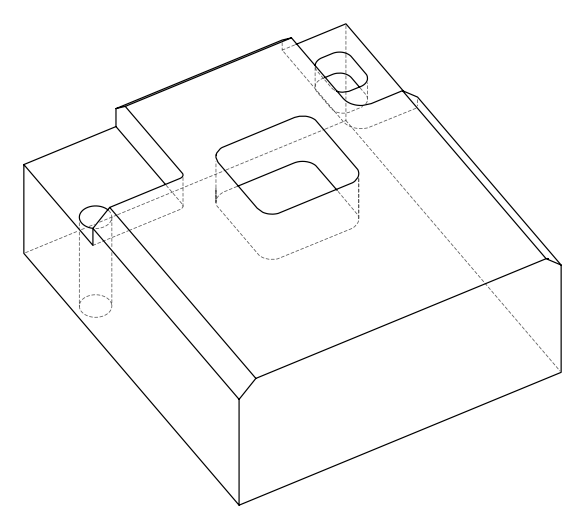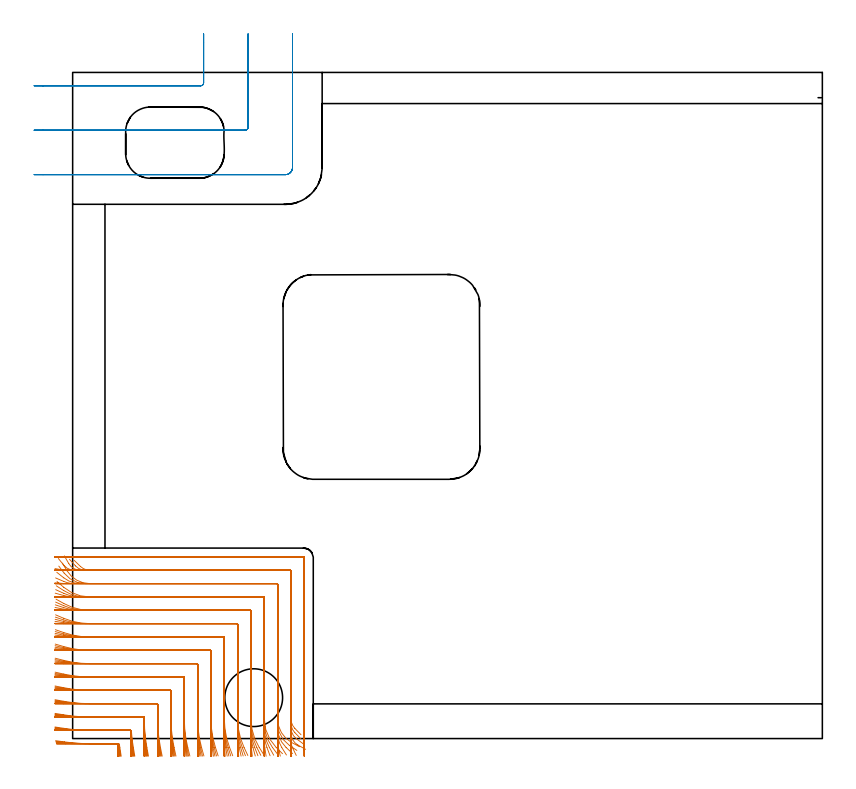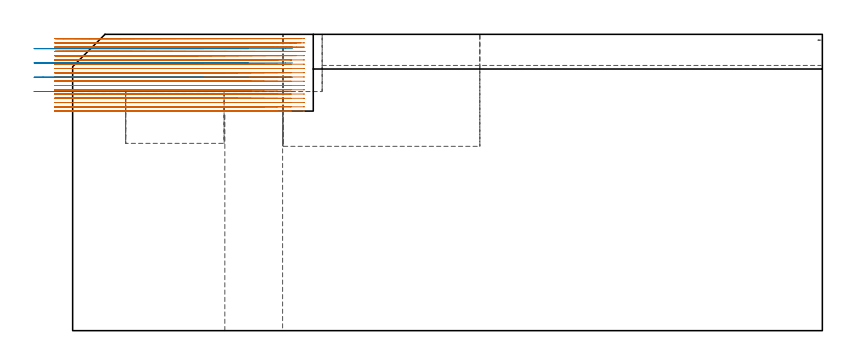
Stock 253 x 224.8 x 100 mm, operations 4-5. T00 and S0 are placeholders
(PLAN: 8 operations, 4 tool changes, 83.3 min)
(1 AREA_MILL | FG_CHAMFER_SURFACE | UGT0205_001 | 3.97 min | 7630 mm3)
(2 AREA_MILL_1 | FG_CHAMFER_SURFACE_1 | UGT0205_001 | 5.64 min | 9641 mm3)
(3 AREA_MILL_2 | FG_CHAMFER_SURFACE_2 | UGT0205_001 | 7.05 min | 12199 mm3)
(4 MILL_CORNER_NOTCH_RECTANGULAR | CORNER_NOTCH_RECTANGULAR | NXT0201_008 | Follow Part, ap 1.5, ae 75% | 53.85 min | 134364 mm3)
(5 MILL_CORNER_NOTCH_RECTANGULAR_1 | CORNER_NOTCH_RECTANGULAR_1 | UGT0201_094 | Follow Part, ap 5, ae 75% | 2.78 min | 70978 mm3)
(6 MILL_RECTANGULAR_POCKET | POCKET_RECTANGULAR_STRAIGHT | NXT0201_012 | Follow Part, ap 4, ae 75% | 8.64 min | 170027 mm3)
(7 MILL_RECTANGULAR_POCKET_1 | POCKET_RECTANGULAR_STRAIGHT_1 | NXT0201_012 | Follow Part, ap 4, ae 75% | 1.04 min | 12920 mm3)
(8 INDEXABLE_INSERT_DRILL_THROUGH_HOLE_FROM_SOLID | STEP1HOLE | NXT0302_010 | 0.32 min | 22083 mm3)
(TOOL UGT0205_001 | Chamfer Mill 20 x 3 x 45 deg. | D20 FL50 Z2)
(TOOL NXT0201_008 | ENDMILL 6mm [2P460-0600-NA 1630] | D6 FL26 Z6)
(TOOL UGT0201_094 | End mill 20 mm | D20 FL38 Z4)
(TOOL NXT0201_012 | ENDMILL 16mm [2P460-1600-NA 1630] | D16 FL38 Z6)
(TOOL NXT0302_010 | Index. Insert Drill 19.5mm [880-D1950L25-05] | D19.5 PA176 FL98 Z2)
(OP 4 MILL_CORNER_NOTCH_RECTANGULAR)
G17 G21 G94 G90
T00 M6
G54
G17 G0 G90 X16.39 Y-5.965 S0 M3
G43 Z110. H1
Z98.561
G94 G1 X15.934 Y-3. F250.
G2 X15.782 Y-1.955 R63. F500.
G3 X15.489 Y-1.7 R0.3
G1 X5.787
G2 X-2.785 Y-1.114 R63.
G1 X-5.758 Y-0.706 F250.
G0 Z110.
X20.982 Y-5.959
Z98.561
G1 X20.491 Y-3.
G2 X19.841 Y2.525 R58.5 F500.
G3 X19.546 Y2.8 R0.3
G1 X5.787
G2 X-3. Y3.464 R58.5
G1 X-5.966 Y3.914 F250.
G0 Z110.
X25.59 Y-5.952
Z98.561
G1 X25.058 Y-3.
G2 X24.2 Y6.586 R54. F500.
G1 Y7.004
G3 X23.904 Y7.3 R0.3
G1 X5.787
G2 X-3. Y8.02 R54.
G1 X-5.96 Y8.508 F250.
G0 Z110.
X30.218 Y-5.943
Z98.561
G1 X29.637 Y-3.
G2 X28.7 Y6.586 R49.5 F500.
G1 Y11.504
G3 X28.404 Y11.8 R0.3
G1 X5.787
G2 X-3. Y12.586 R49.5
G1 X-5.952 Y13.119 F250.
G0 Z110.
X34.872 Y-5.931
Z98.561
G1 X34.233 Y-3.
G2 X33.2 Y6.586 R45. F500.
G1 Y16.003
G3 X32.903 Y16.3 R0.3
G1 X5.787
G2 X-3. Y17.166 R45.
G1 X-5.942 Y17.752 F250.
G0 Z110.
X39.561 Y-5.915
Z98.561
G1 X38.851 Y-3.
G2 X37.7 Y6.586 R40.5 F500.
G1 Y20.503
G3 X37.403 Y20.8 R0.3
G1 X5.787
G2 X-3. Y21.765 R40.5
G1 X-5.929 Y22.416 F250.
G0 Z110.
X44.299 Y-5.892
Z98.561
G1 X43.5 Y-3.
G2 X42.2 Y6.586 R36. F500.
G1 Y25.003
G3 X41.903 Y25.3 R0.3
G1 X5.787
G2 X-3. Y26.389 R36.
G1 X-5.909 Y27.121 F250.
G0 Z110.
X49.107 Y-5.858
Z98.561
G1 X48.194 Y-3.
G2 X46.7 Y6.586 R31.5 F500.
G1 Y29.503
G3 X46.403 Y29.8 R0.3
G1 X5.787
G2 X-3. Y31.05 R31.5
G1 X-5.881 Y31.887 F250.
G0 Z110.
X54.024 Y-5.805
Z98.561
G1 X52.959 Y-3.
G2 X51.2 Y6.586 R27. F500.
G1 Y34.003
G3 X50.903 Y34.3 R0.3
G1 X5.787
G2 X-3. Y35.77 R27.
G1 X-5.837 Y36.746 F250.
G0 Z110.
X59.122 Y-5.714
Z98.561
G1 X57.844 Y-3.
G2 X55.7 Y6.586 R22.5 F500.
G1 Y38.503
G3 X55.403 Y38.8 R0.3
G1 X5.787
G2 X-3. Y40.587 R22.5
G1 X-5.762 Y41.758 F250.
G0 Z110.
X64.563 Y-5.539
Z98.561
G1 X62.965 Y-3.
G2 X60.2 Y6.586 R18. F500.
G1 Y43.002
G3 X59.902 Y43.3 R0.3
G1 X5.787
G2 X-3. Y45.59 R18.
G1 X-5.618 Y47.055 F250.
G0 Z110.
X70.824 Y-5.112
Z98.561
G1 X68.694 Y-3.
G2 X64.7 Y6.586 R13.5 F500.
G1 Y47.502
G3 X64.402 Y47.8 R0.3
G1 X5.787
G2 X-3. Y51.051 R13.5
G1 X-5.278 Y53.004 F250.
G0 Z110.
X76.53 Y-2.753
Z98.561
G1 X73.895 Y-1.318
G2 X69.2 Y6.586 R9. F500.
G1 Y52.002
G3 X68.902 Y52.3 R0.3
G1 X5.787
G2 X-1.903 Y56.625 R9.
G1 X-3.462 Y59.188 F250.
G0 Z110.
X77.059 Y1.299
Z98.561
G1 X74.97 Y3.453
G2 X73.7 Y6.586 R4.5 F500.
G1 Y56.502
G3 X73.402 Y56.8 R0.3
G1 X5.787
G2 X2.652 Y58.072 R4.5
G1 X0.5 Y60.162 F250.
G0 Z110.
X78.2 Y3.586
Z98.561
G1 Y6.586
Y61.002 F500.
G3 X77.902 Y61.3 R0.3
G1 X5.787
X2.787 F250.
G0 Z110.
X16.116 Y-5.975
Z97.122
G1 X15.729 Y-3.
G2 X15.602 Y-1.962 R63. F500.
G3 X15.309 Y-1.7 R0.3
G1 X4.289
G2 X-2.698 Y-1.311 R63.
G1 X-5.68 Y-0.979 F250.
G0 Z110.
X20.687 Y-5.971
Z97.122
G1 X20.27 Y-3.
G2 X19.759 Y2.517 R58.5 F500.
G3 X19.463 Y2.8 R0.3
G1 X4.289
G2 X-3. Y3.256 R58.5
G1 X-5.977 Y3.63 F250.
G0 Z110.
X25.27 Y-5.966
Z97.122
G1 X24.818 Y-3.
G2 X24.2 Y5.144 R54. F500.
G1 Y7.004
G3 X23.904 Y7.3 R0.3
G1 X4.289
G2 X-3. Y7.794 R54.
G1 X-5.973 Y8.199 F250.
G0 Z110.
X29.868 Y-5.959
Z97.122
G1 X29.375 Y-3.
G2 X28.7 Y5.144 R49.5 F500.
G1 Y11.504
G3 X28.404 Y11.8 R0.3
G1 X4.289
G2 X-3. Y12.34 R49.5
G1 X-5.967 Y12.781 F250.
G0 Z110.
X34.486 Y-5.95
Z97.122
G1 X33.943 Y-3.
G2 X33.2 Y5.144 R45. F500.
G1 Y16.003
G3 X32.903 Y16.3 R0.3
G1 X4.289
G2 X-3. Y16.894 R45.
G1 X-5.96 Y17.38 F250.
G0 Z110.
X39.131 Y-5.939
Z97.122
G1 X38.527 Y-3.
G2 X37.7 Y5.144 R40.5 F500.
G1 Y20.503
G3 X37.403 Y20.8 R0.3
G1 X4.289
G2 X-3. Y21.461 R40.5
G1 X-5.951 Y22.001 F250.
G0 Z110.
X43.812 Y-5.922
Z97.122
G1 X43.133 Y-3.
G2 X42.2 Y5.144 R36. F500.
G1 Y25.003
G3 X41.903 Y25.3 R0.3
G1 X4.289
G2 X-3. Y26.046 R36.
G1 X-5.938 Y26.653 F250.
G0 Z110.
X48.547 Y-5.898
Z97.122
G1 X47.771 Y-3.
G2 X46.7 Y5.144 R31.5 F500.
G1 Y29.503
G3 X46.403 Y29.8 R0.3
G1 X4.289
G2 X-3. Y30.655 R31.5
G1 X-5.919 Y31.349 F250.
G0 Z110.
X53.363 Y-5.86
Z97.122
G1 X52.458 Y-3.
G2 X51.2 Y5.144 R27. F500.
G1 Y34.003
G3 X50.903 Y34.3 R0.3
G1 X4.289
G2 X-3. Y35.302 R27.
G1 X-5.889 Y36.112 F250.
G0 Z110.
X58.312 Y-5.797
Z97.122
G1 X57.226 Y-3.
G2 X55.7 Y5.144 R22.5 F500.
G1 Y38.503
G3 X55.403 Y38.8 R0.3
G1 X4.289
G2 X-3. Y40.013 R22.5
G1 X-5.838 Y40.985 F250.
G0 Z110.
X63.505 Y-5.675
Z97.122
G1 X62.148 Y-3.
G2 X60.2 Y5.144 R18. F500.
G1 Y43.002
G3 X59.902 Y43.3 R0.3
G1 X4.289
G2 X-3. Y44.842 R18.
G1 X-5.743 Y46.056 F250.
G0 Z110.
X69.243 Y-5.393
Z97.122
G1 X67.433 Y-3.
G2 X64.7 Y5.144 R13.5 F500.
G1 Y47.502
G3 X64.402 Y47.8 R0.3
G1 X4.289
G2 X-3. Y49.937 R13.5
G1 X-5.525 Y51.556 F250.
G0 Z110.
X75.663 Y-3.997
Z97.122
G1 X73.174 Y-2.321
G2 X69.2 Y5.144 R9. F500.
G1 Y52.002
G3 X68.902 Y52.3 R0.3
G1 X4.289
G2 X-2.854 Y55.824 R9.
G1 X-4.679 Y58.205 F250.
G0 Z110.
X77.074 Y-0.145
Z97.122
G1 X74.979 Y2.002
G2 X73.7 Y5.144 R4.5 F500.
G1 Y56.502
G3 X73.402 Y56.8 R0.3
G1 X4.289
G2 X0.96 Y58.271 R4.5
G1 X-1.059 Y60.49 F250.
G0 Z110.
X78.2 Y2.144
Z97.122
G1 Y5.144
Y61.002 F500.
G3 X77.902 Y61.3 R0.3
G1 X4.289
X1.289 F250.
G0 Z110.
X15.854 Y-5.984
Z95.683
G1 X15.542 Y-3.
G2 X15.442 Y-1.97 R63. F500.
G3 X15.148 Y-1.7 R0.3
G1 X2.591
G2 X-2.607 Y-1.485 R63.
G1 X-5.596 Y-1.238 F250.
G0 Z110.
X20.404 Y-5.981
Z95.683
G1 X20.068 Y-3.
G2 X19.709 Y2.509 R58.5 F500.
G3 X19.413 Y2.8 R0.3
G1 X2.591
G2 X-3. Y3.068 R58.5
G1 X-5.986 Y3.355 F250.
G0 Z110.
X24.963 Y-5.978
Z95.683
G1 X24.599 Y-3.
G2 X24.2 Y3.553 R54. F500.
G1 Y7.004
G3 X23.904 Y7.3 R0.3
G1 X2.591
G2 X-3. Y7.59 R54.
G1 X-5.984 Y7.901 F250.
G0 Z110.
X29.533 Y-5.974
Z95.683
G1 X29.136 Y-3.
G2 X28.7 Y3.553 R49.5 F500.
G1 Y11.504
G3 X28.404 Y11.8 R0.3
G1 X2.591
G2 X-3. Y12.117 R49.5
G1 X-5.981 Y12.456 F250.
G0 Z110.
X34.116 Y-5.968
Z95.683
G1 X33.68 Y-3.
G2 X33.2 Y3.553 R45. F500.
G1 Y16.003
G3 X32.903 Y16.3 R0.3
G1 X2.591
G2 X-3. Y16.649 R45.
G1 X-5.977 Y17.021 F250.
G0 Z110.
X38.719 Y-5.96
Z95.683
G1 X38.234 Y-3.
G2 X37.7 Y3.553 R40.5 F500.
G1 Y20.503
G3 X37.403 Y20.8 R0.3
G1 X2.591
G2 X-3. Y21.188 R40.5
G1 X-5.971 Y21.602 F250.
G0 Z110.
X43.347 Y-5.95
Z95.683
G1 X42.801 Y-3.
G2 X42.2 Y3.553 R36. F500.
G1 Y25.003
G3 X41.903 Y25.3 R0.3
G1 X2.591
G2 X-3. Y25.737 R36.
G1 X-5.964 Y26.203 F250.
G0 Z110.
X48.013 Y-5.934
Z95.683
G1 X47.389 Y-3.
G2 X46.7 Y3.553 R31.5 F500.
G1 Y29.503
G3 X46.403 Y29.8 R0.3
G1 X2.591
G2 X-3. Y30.3 R31.5
G1 X-5.952 Y30.833 F250.
G0 Z110.
X52.735 Y-5.91
Z95.683
G1 X52.007 Y-3.
G2 X51.2 Y3.553 R27. F500.
G1 Y34.003
G3 X50.903 Y34.3 R0.3
G1 X2.591
G2 X-3. Y34.885 R27.
G1 X-5.935 Y35.506 F250.
G0 Z110.
X57.549 Y-5.87
Z95.683
G1 X56.675 Y-3.
G2 X55.7 Y3.553 R22.5 F500.
G1 Y38.503
G3 X55.403 Y38.8 R0.3
G1 X2.591
G2 X-3. Y39.506 R22.5
G1 X-5.906 Y40.251 F250.
G0 Z110.
X62.527 Y-5.794
Z95.683
G1 X61.435 Y-3.
G2 X60.2 Y3.553 R18. F500.
G1 Y43.002
G3 X59.902 Y43.3 R0.3
G1 X2.591
G2 X-3. Y44.19 R18.
G1 X-5.852 Y45.122 F250.
G0 Z110.
X67.853 Y-5.623
Z95.683
G1 X66.397 Y-3.
G2 X64.7 Y3.553 R13.5 F500.
G1 Y47.502
G3 X64.402 Y47.8 R0.3
G1 X2.591
G2 X-3. Y49.012 R13.5
G1 X-5.731 Y50.255 F250.
G0 Z110.
X74.215 Y-5.057
Z95.683
G1 X72.03 Y-3.
G2 X69.2 Y3.553 R9. F500.
G1 Y52.002
G3 X68.902 Y52.3 R0.3
G1 X2.591
G2 X-3. Y54.247 R9.
G1 X-5.351 Y56.111 F250.
G0 Z110.
X77.917 Y-1.848
Z95.683
G1 X75.512 Y-0.056
G2 X73.7 Y3.553 R4.5 F500.
G1 Y56.502
G3 X73.402 Y56.8 R0.3
G1 X2.591
G2 X-1.309 Y59.056 R4.5
G1 X-2.805 Y61.656 F250.
G0 Z110.
X78.2 Y0.553
Z95.683
G1 Y3.553
Y61.002 F500.
G3 X77.902 Y61.3 R0.3
G1 X2.591
X-0.409 F250.
G0 Z110.
X15.607 Y-5.991
Z94.244
G1 X15.38 Y-3.
G2 X15.311 Y-1.978 R63. F500.
G3 X15.016 Y-1.7 R0.3
G1 X0.55
G2 X-2.522 Y-1.625 R63.
G1 X-5.518 Y-1.479 F250.
G0 Z110.
X20.138 Y-5.99
Z94.244
G1 X19.894 Y-3.
G2 X19.7 Y1.76 R58.5 F500.
G1 Y2.504
G3 X19.404 Y2.8 R0.3
G1 X0.55
G2 X-3. Y2.908 R58.5
G1 X-5.994 Y3.09 F250.
G0 Z110.
X24.675 Y-5.988
Z94.244
G1 X24.41 Y-3.
G2 X24.2 Y1.76 R54. F500.
G1 Y7.004
G3 X23.904 Y7.3 R0.3
G1 X0.55
G2 X-3. Y7.417 R54.
G1 X-5.994 Y7.614 F250.
G0 Z110.
X29.218 Y-5.986
Z94.244
G1 X28.929 Y-3.
G2 X28.7 Y1.76 R49.5 F500.
G1 Y11.504
G3 X28.404 Y11.8 R0.3
G1 X0.55
G2 X-3. Y11.927 R49.5
G1 X-5.992 Y12.143 F250.
G0 Z110.
X33.77 Y-5.983
Z94.244
G1 X33.452 Y-3.
G2 X33.2 Y1.76 R45. F500.
G1 Y16.003
G3 X32.903 Y16.3 R0.3
G1 X0.55
G2 X-3. Y16.44 R45.
G1 X-5.991 Y16.677 F250.
G0 Z110.
X38.333 Y-5.979
Z94.244
G1 X37.981 Y-3.
G2 X37.7 Y1.76 R40.5 F500.
G1 Y20.503
G3 X37.403 Y20.8 R0.3
G1 X0.55
G2 X-3. Y20.956 R40.5
G1 X-5.988 Y21.219 F250.
G0 Z110.
X42.913 Y-5.974
Z94.244
G1 X42.516 Y-3.
G2 X42.2 Y1.76 R36. F500.
G1 Y25.003
G3 X41.903 Y25.3 R0.3
G1 X0.55
G2 X-3. Y25.475 R36.
G1 X-5.985 Y25.771 F250.
G0 Z110.
X47.515 Y-5.966
Z94.244
G1 X47.062 Y-3.
G2 X46.7 Y1.76 R31.5 F500.
G1 Y29.503
G3 X46.403 Y29.8 R0.3
G1 X0.55
G2 X-3. Y30.001 R31.5
G1 X-5.981 Y30.339 F250.
G0 Z110.
X52.152 Y-5.953
Z94.244
G1 X51.623 Y-3.
G2 X51.2 Y1.76 R27. F500.
G1 Y34.003
G3 X50.903 Y34.3 R0.3
G1 X0.55
G2 X-3. Y34.534 R27.
G1 X-5.974 Y34.929 F250.
G0 Z110.
X56.844 Y-5.932
Z94.244
G1 X56.209 Y-3.
G2 X55.7 Y1.76 R22.5 F500.
G1 Y38.503
G3 X55.403 Y38.8 R0.3
G1 X0.55
G2 X-3. Y39.082 R22.5
G1 X-5.962 Y39.555 F250.
G0 Z110.
X61.634 Y-5.893
Z94.244
G1 X60.841 Y-3.
G2 X60.2 Y1.76 R18. F500.
G1 Y43.002
G3 X59.902 Y43.3 R0.3
G1 X0.55
G2 X-3. Y43.654 R18.
G1 X-5.941 Y44.245 F250.
G0 Z110.
X66.625 Y-5.807
Z94.244
G1 X65.567 Y-3.
G2 X64.7 Y1.76 R13.5 F500.
G1 Y47.502
G3 X64.402 Y47.8 R0.3
G1 X0.55
G2 X-3. Y48.275 R13.5
G1 X-5.894 Y49.064 F250.
G0 Z110.
X72.148 Y-5.546
Z94.244
G1 X70.562 Y-3.
G2 X69.2 Y1.76 R9. F500.
G1 Y52.002
G3 X68.902 Y52.3 R0.3
G1 X0.55
G2 X-3. Y53.03 R9.
G1 X-5.757 Y54.213 F250.
G0 Z110.
X78.603 Y-3.634
Z94.244
G1 X75.99 Y-2.16
G2 X73.7 Y1.76 R4.5 F500.
G1 Y56.502
G3 X73.402 Y56.8 R0.3
G1 X0.55
G2 X-2.935 Y58.453 R4.5
G1 X-4.833 Y60.776 F250.
G0 Z110.
X78.2 Y-1.24
Z94.244
G1 Y1.76
Y61.002 F500.
G3 X77.902 Y61.3 R0.3
G1 X0.55
X-2.45 F250.
G0 Z110.
X15.324 Y-5.999
Z92.805
G1 X15.231 Y-3.
G2 X15.207 Y-1.991 R63. F500.
G3 X14.912 Y-1.7 R0.3
G1 X-2.258
X-2.472
X-5.472 Y-1.689 F250.
G0 Z110.
X19.834 Y-5.998
Z92.805
G1 X19.733 Y-3.
G2 X19.7 Y-1.032 R58.5 F500.
G1 Y2.504
G3 X19.404 Y2.8 R0.3
G1 X-2.258
G2 X-3. Y2.805 R58.5
G1 X-6. Y2.843 F250.
G0 Z110.
X24.345 Y-5.998
Z92.805
G1 X24.236 Y-3.
G2 X24.2 Y-1.032 R54. F500.
G1 Y7.004
G3 X23.904 Y7.3 R0.3
G1 X-2.258
G2 X-3. Y7.305 R54.
G1 X-6. Y7.346 F250.
G0 Z110.
X28.858 Y-5.998
Z92.805
G1 X28.739 Y-3.
G2 X28.7 Y-1.032 R49.5 F500.
G1 Y11.504
G3 X28.404 Y11.8 R0.3
G1 X-2.258
G2 X-3. Y11.806 R49.5
G1 X-6. Y11.851 F250.
G0 Z110.
X33.374 Y-5.997
Z92.805
G1 X33.243 Y-3.
G2 X33.2 Y-1.032 R45. F500.
G1 Y16.003
G3 X32.903 Y16.3 R0.3
G1 X-2.258
G2 X-3. Y16.306 R45.
G1 X-6. Y16.356 F250.
G0 Z110.
X37.894 Y-5.996
Z92.805
G1 X37.748 Y-3.
G2 X37.7 Y-1.032 R40.5 F500.
G1 Y20.503
G3 X37.403 Y20.8 R0.3
G1 X-2.258
G2 X-3. Y20.807 R40.5
G1 X-5.999 Y20.862 F250.
G0 Z110.
X42.418 Y-5.996
Z92.805
G1 X42.254 Y-3.
G2 X42.2 Y-1.032 R36. F500.
G1 Y25.003
G3 X41.903 Y25.3 R0.3
G1 X-2.258
G2 X-3. Y25.308 R36.
G1 X-5.999 Y25.369 F250.
G0 Z110.
X46.949 Y-5.994
Z92.805
G1 X46.762 Y-3.
G2 X46.7 Y-1.032 R31.5 F500.
G1 Y29.503
G3 X46.403 Y29.8 R0.3
G1 X-2.258
G2 X-3. Y29.809 R31.5
G1 X-5.999 Y29.879 F250.
G0 Z110.
X51.491 Y-5.992
Z92.805
G1 X51.272 Y-3.
G2 X51.2 Y-1.032 R27. F500.
G1 Y34.003
G3 X50.903 Y34.3 R0.3
G1 X-2.258
G2 X-3. Y34.31 R27.
G1 X-5.999 Y34.393 F250.
G0 Z110.
X56.049 Y-5.989
Z92.805
G1 X55.786 Y-3.
G2 X55.7 Y-1.032 R22.5 F500.
G1 Y38.503
G3 X55.403 Y38.8 R0.3
G1 X-2.258
G2 X-3. Y38.812 R22.5
G1 X-5.998 Y38.911 F250.
G0 Z110.
X60.636 Y-5.982
Z92.805
G1 X60.308 Y-3.
G2 X60.2 Y-1.032 R18. F500.
G1 Y43.002
G3 X59.903 Y43.3 R0.3
G1 X-2.258
G2 X-3. Y43.315 R18.
G1 X-5.997 Y43.439 F250.
G0 Z110.
X65.282 Y-5.968
Z92.805
G1 X64.844 Y-3.
G2 X64.7 Y-1.032 R13.5 F500.
G1 Y47.502
G3 X64.402 Y47.8 R0.3
G1 X-2.258
G2 X-3. Y47.82 R13.5
G1 X-5.995 Y47.985 F250.
G0 Z110.
X70.074 Y-5.927
Z92.805
G1 X69.418 Y-3.
G2 X69.2 Y-1.032 R9. F500.
G1 Y52.002
G3 X68.902 Y52.3 R0.3
G1 X-2.258
G2 X-3. Y52.331 R9.
G1 X-5.99 Y52.578 F250.
G0 Z110.
X75.465 Y-5.698
Z92.805
G1 X74.153 Y-3.
G2 X73.7 Y-1.032 R4.5 F500.
G1 Y56.502
G3 X73.402 Y56.8 R0.3
G1 X-2.258
G2 X-3. Y56.862 R4.5
G1 X-5.959 Y57.356 F250.
G0 Z110.
X78.2 Y-4.032
Z92.805
G1 Y-1.032
Y61.002 F500.
G3 X77.902 Y61.3 R0.3
G1 X-2.258
X-5.258 F250.
G0 Z110.
X15.215 Y-6.
Z91.367
G1 X15.201 Y-3.
X15.2 Y-2.702 F500.
Y-1.996
G3 X14.904 Y-1.7 R0.3
G1 X-2.472
X-5.472 F250.
G0 Z110.
X19.716 Y-6.
Z91.367
G1 X19.701 Y-3.
X19.7 Y-2.702 F500.
Y2.504
G3 X19.404 Y2.8 R0.3
G1 X-2.962
X-3.
X-6. Y2.802 F250.
G0 Z110.
X24.217 Y-6.
Z91.367
G1 X24.201 Y-3.
X24.2 Y-2.702 F500.
Y7.004
G3 X23.904 Y7.3 R0.3
G1 X-2.962
X-3.
X-6. Y7.302 F250.
G0 Z110.
X28.719 Y-6.
Z91.367
G1 X28.701 Y-3.
X28.7 Y-2.702 F500.
Y11.504
G3 X28.404 Y11.8 R0.3
G1 X-2.962
X-3.
X-6. Y11.802 F250.
G0 Z110.
X33.221 Y-6.
Z91.367
G1 X33.201 Y-3.
G2 X33.2 Y-2.702 R45. F500.
G1 Y16.003
G3 X32.903 Y16.3 R0.3
G1 X-2.962
X-3.
X-6. Y16.303 F250.
G0 Z110.
X37.723 Y-6.
Z91.367
G1 X37.701 Y-3.
G2 X37.7 Y-2.702 R40.5 F500.
G1 Y20.503
G3 X37.403 Y20.8 R0.3
G1 X-2.962
X-3.
X-6. Y20.803 F250.
G0 Z110.
X42.226 Y-6.
Z91.367
G1 X42.201 Y-3.
G2 X42.2 Y-2.702 R36. F500.
G1 Y25.003
G3 X41.903 Y25.3 R0.3
G1 X-2.962
X-3.
X-6. Y25.303 F250.
G0 Z110.
X46.73 Y-6.
Z91.367
G1 X46.701 Y-3.
G2 X46.7 Y-2.702 R31.5 F500.
G1 Y29.503
G3 X46.403 Y29.8 R0.3
G1 X-2.962
X-3.
X-6. Y29.804 F250.
G0 Z110.
X51.235 Y-6.
Z91.367
G1 X51.202 Y-3.
G2 X51.2 Y-2.702 R27. F500.
G1 Y34.003
G3 X50.903 Y34.3 R0.3
G1 X-2.962
X-3.
X-6. Y34.304 F250.
G0 Z110.
X55.742 Y-6.
Z91.367
G1 X55.702 Y-3.
G2 X55.7 Y-2.702 R22.5 F500.
G1 Y38.503
G3 X55.403 Y38.8 R0.3
G1 X-2.962
X-3.
X-6. Y38.805 F250.
G0 Z110.
X60.252 Y-6.
Z91.367
G1 X60.202 Y-3.
G2 X60.2 Y-2.702 R18. F500.
G1 Y43.003
G3 X59.903 Y43.3 R0.3
G1 X-2.962
X-3.
X-6. Y43.306 F250.
G0 Z110.
X64.77 Y-5.999
Z91.367
G1 X64.703 Y-3.
G2 X64.7 Y-2.702 R13.5 F500.
G1 Y47.502
G3 X64.402 Y47.8 R0.3
G1 X-2.962
X-3.
X-6. Y47.809 F250.
G0 Z110.
X69.304 Y-5.998
Z91.367
G1 X69.205 Y-3.
G2 X69.2 Y-2.702 R9. F500.
G1 Y52.002
G3 X68.902 Y52.3 R0.3
G1 X-2.962
X-3.
X-6. Y52.313 F250.
G0 Z110.
X73.909 Y-5.993
Z91.367
G1 X73.71 Y-3.
G2 X73.7 Y-2.702 R4.5 F500.
G1 Y56.502
G3 X73.402 Y56.8 R0.3
G1 X-2.962
X-3.
X-6. Y56.826 F250.
G0 Z110.
X78.2 Y-5.702
Z91.367
G1 Y-2.702
Y61.002 F500.
G3 X77.902 Y61.3 R0.3
G1 X-2.962
X-5.962 F250.
G0 Z110.
X15.2 Y-6.
Z89.928
G1 Y-3.
Y-1.996 F500.
G3 X14.904 Y-1.7 R0.3
G1 X-2.472
X-5.472 F250.
G0 Z110.
X19.7 Y-6.
Z89.928
G1 Y-3.
Y2.504 F500.
G3 X19.404 Y2.8 R0.3
G1 X-3.
X-6. F250.
G0 Z110.
X24.2 Y-6.
Z89.928
G1 Y-3.
Y7.004 F500.
G3 X23.904 Y7.3 R0.3
G1 X-3.
X-6. F250.
G0 Z110.
X28.7 Y-6.
Z89.928
G1 Y-3.
Y11.504 F500.
G3 X28.404 Y11.8 R0.3
G1 X-3.
X-6. F250.
G0 Z110.
X33.2 Y-6.
Z89.928
G1 Y-3.
Y16.003 F500.
G3 X32.903 Y16.3 R0.3
G1 X-3.
X-6. F250.
G0 Z110.
X37.7 Y-6.
Z89.928
G1 Y-3.
Y20.503 F500.
G3 X37.403 Y20.8 R0.3
G1 X-3.
X-6. F250.
G0 Z110.
X42.2 Y-6.
Z89.928
G1 Y-3.
Y25.003 F500.
G3 X41.903 Y25.3 R0.3
G1 X-3.
X-6. F250.
G0 Z110.
X46.7 Y-6.
Z89.928
G1 Y-3.
Y29.503 F500.
G3 X46.403 Y29.8 R0.3
G1 X-3.
X-6. F250.
G0 Z110.
X51.2 Y-6.
Z89.928
G1 Y-3.
Y34.003 F500.
G3 X50.903 Y34.3 R0.3
G1 X-3.
X-6. F250.
G0 Z110.
X55.7 Y-6.
Z89.928
G1 Y-3.
Y38.503 F500.
G3 X55.403 Y38.8 R0.3
G1 X-3.
X-6. F250.
G0 Z110.
X60.2 Y-6.
Z89.928
G1 Y-3.
Y43.002 F500.
G3 X59.903 Y43.3 R0.3
G1 X-3.
X-6. F250.
G0 Z110.
X64.7 Y-6.
Z89.928
G1 Y-3.
Y47.502 F500.
G3 X64.402 Y47.8 R0.3
G1 X-3.
X-6. F250.
G0 Z110.
X69.2 Y-6.
Z89.928
G1 Y-3.
Y52.002 F500.
G3 X68.902 Y52.3 R0.3
G1 X-3.
X-6. F250.
G0 Z110.
X73.7 Y-6.
Z89.928
G1 Y-3.
Y56.502 F500.
G3 X73.402 Y56.8 R0.3
G1 X-3.
X-6. F250.
G0 Z110.
X78.2 Y-6.
Z89.928
G1 Y-3.
Y61.002 F500.
G3 X77.902 Y61.3 R0.3
G1 X-3.
X-6. F250.
G0 Z110.
X15.2 Y-6.
Z88.489
G1 Y-3.
Y-1.996 F500.
G3 X14.904 Y-1.7 R0.3
G1 X-2.472
X-5.472 F250.
G0 Z110.
X19.7 Y-6.
Z88.489
G1 Y-3.
Y2.504 F500.
G3 X19.404 Y2.8 R0.3
G1 X-3.
X-6. F250.
G0 Z110.
X24.2 Y-6.
Z88.489
G1 Y-3.
Y7.004 F500.
G3 X23.904 Y7.3 R0.3
G1 X-3.
X-6. F250.
G0 Z110.
X28.7 Y-6.
Z88.489
G1 Y-3.
Y11.504 F500.
G3 X28.404 Y11.8 R0.3
G1 X-3.
X-6. F250.
G0 Z110.
X33.2 Y-6.
Z88.489
G1 Y-3.
Y16.003 F500.
G3 X32.903 Y16.3 R0.3
G1 X-3.
X-6. F250.
G0 Z110.
X37.7 Y-6.
Z88.489
G1 Y-3.
Y20.503 F500.
G3 X37.403 Y20.8 R0.3
G1 X-3.
X-6. F250.
G0 Z110.
X42.2 Y-6.
Z88.489
G1 Y-3.
Y25.003 F500.
G3 X41.903 Y25.3 R0.3
G1 X-3.
X-6. F250.
G0 Z110.
X46.7 Y-6.
Z88.489
G1 Y-3.
Y29.503 F500.
G3 X46.403 Y29.8 R0.3
G1 X-3.
X-6. F250.
G0 Z110.
X51.2 Y-6.
Z88.489
G1 Y-3.
Y34.003 F500.
G3 X50.903 Y34.3 R0.3
G1 X-3.
X-6. F250.
G0 Z110.
X55.7 Y-6.
Z88.489
G1 Y-3.
Y38.503 F500.
G3 X55.403 Y38.8 R0.3
G1 X-3.
X-6. F250.
G0 Z110.
X60.2 Y-6.
Z88.489
G1 Y-3.
Y43.003 F500.
G3 X59.903 Y43.3 R0.3
G1 X-3.
X-6. F250.
G0 Z110.
X64.7 Y-6.
Z88.489
G1 Y-3.
Y47.502 F500.
G3 X64.402 Y47.8 R0.3
G1 X-3.
X-6. F250.
G0 Z110.
X69.2 Y-6.
Z88.489
G1 Y-3.
Y52.002 F500.
G3 X68.902 Y52.3 R0.3
G1 X-3.
X-6. F250.
G0 Z110.
X73.7 Y-6.
Z88.489
G1 Y-3.
Y56.502 F500.
G3 X73.402 Y56.8 R0.3
G1 X-3.
X-6. F250.
G0 Z110.
X78.2 Y-6.
Z88.489
G1 Y-3.
Y61.002 F500.
G3 X77.902 Y61.3 R0.3
G1 X-3.
X-6. F250.
G0 Z110.
X15.2 Y-6.
Z87.05
G1 Y-3.
Y-1.996 F500.
G3 X14.904 Y-1.7 R0.3
G1 X-2.472
X-5.472 F250.
G0 Z110.
X19.7 Y-6.
Z87.05
G1 Y-3.
Y2.504 F500.
G3 X19.404 Y2.8 R0.3
G1 X-3.
X-6. F250.
G0 Z110.
X24.2 Y-6.
Z87.05
G1 Y-3.
Y7.004 F500.
G3 X23.904 Y7.3 R0.3
G1 X-3.
X-6. F250.
G0 Z110.
X28.7 Y-6.
Z87.05
G1 Y-3.
Y11.504 F500.
G3 X28.404 Y11.8 R0.3
G1 X-3.
X-6. F250.
G0 Z110.
X33.2 Y-6.
Z87.05
G1 Y-3.
Y16.003 F500.
G3 X32.903 Y16.3 R0.3
G1 X-3.
X-6. F250.
G0 Z110.
X37.7 Y-6.
Z87.05
G1 Y-3.
Y20.503 F500.
G3 X37.403 Y20.8 R0.3
G1 X-3.
X-6. F250.
G0 Z110.
X42.2 Y-6.
Z87.05
G1 Y-3.
Y25.003 F500.
G3 X41.903 Y25.3 R0.3
G1 X-3.
X-6. F250.
G0 Z110.
X46.7 Y-6.
Z87.05
G1 Y-3.
Y29.503 F500.
G3 X46.403 Y29.8 R0.3
G1 X-3.
X-6. F250.
G0 Z110.
X51.2 Y-6.
Z87.05
G1 Y-3.
Y34.003 F500.
G3 X50.903 Y34.3 R0.3
G1 X-3.
X-6. F250.
G0 Z110.
X55.7 Y-6.
Z87.05
G1 Y-3.
Y38.503 F500.
G3 X55.403 Y38.8 R0.3
G1 X-3.
X-6. F250.
G0 Z110.
X60.2 Y-6.
Z87.05
G1 Y-3.
Y43.003 F500.
G3 X59.903 Y43.3 R0.3
G1 X-3.
X-6. F250.
G0 Z110.
X64.7 Y-6.
Z87.05
G1 Y-3.
Y47.502 F500.
G3 X64.402 Y47.8 R0.3
G1 X-3.
X-6. F250.
G0 Z110.
X69.2 Y-6.
Z87.05
G1 Y-3.
Y52.002 F500.
G3 X68.902 Y52.3 R0.3
G1 X-3.
X-6. F250.
G0 Z110.
X73.7 Y-6.
Z87.05
G1 Y-3.
Y56.502 F500.
G3 X73.402 Y56.8 R0.3
G1 X-3.
X-6. F250.
G0 Z110.
X78.2 Y-6.
Z87.05
G1 Y-3.
Y61.002 F500.
G3 X77.902 Y61.3 R0.3
G1 X-3.
X-6. F250.
G0 Z110.
X15.2 Y-6.
Z85.611
G1 Y-3.
Y-1.996 F500.
G3 X14.904 Y-1.7 R0.3
G1 X-2.472
X-5.472 F250.
G0 Z110.
X19.7 Y-6.
Z85.611
G1 Y-3.
Y2.504 F500.
G3 X19.404 Y2.8 R0.3
G1 X-3.
X-6. F250.
G0 Z110.
X24.2 Y-6.
Z85.611
G1 Y-3.
Y7.004 F500.
G3 X23.904 Y7.3 R0.3
G1 X-3.
X-6. F250.
G0 Z110.
X28.7 Y-6.
Z85.611
G1 Y-3.
Y11.504 F500.
G3 X28.404 Y11.8 R0.3
G1 X-3.
X-6. F250.
G0 Z110.
X33.2 Y-6.
Z85.611
G1 Y-3.
Y16.003 F500.
G3 X32.903 Y16.3 R0.3
G1 X-3.
X-6. F250.
G0 Z110.
X37.7 Y-6.
Z85.611
G1 Y-3.
Y20.503 F500.
G3 X37.403 Y20.8 R0.3
G1 X-3.
X-6. F250.
G0 Z110.
X42.2 Y-6.
Z85.611
G1 Y-3.
Y25.003 F500.
G3 X41.903 Y25.3 R0.3
G1 X-3.
X-6. F250.
G0 Z110.
X46.7 Y-6.
Z85.611
G1 Y-3.
Y29.503 F500.
G3 X46.403 Y29.8 R0.3
G1 X-3.
X-6. F250.
G0 Z110.
X51.2 Y-6.
Z85.611
G1 Y-3.
Y34.003 F500.
G3 X50.903 Y34.3 R0.3
G1 X-3.
X-6. F250.
G0 Z110.
X55.7 Y-6.
Z85.611
G1 Y-3.
Y38.503 F500.
G3 X55.403 Y38.8 R0.3
G1 X-3.
X-6. F250.
G0 Z110.
X60.2 Y-6.
Z85.611
G1 Y-3.
Y43.003 F500.
G3 X59.903 Y43.3 R0.3
G1 X-3.
X-6. F250.
G0 Z110.
X64.7 Y-6.
Z85.611
G1 Y-3.
Y47.502 F500.
G3 X64.402 Y47.8 R0.3
G1 X-3.
X-6. F250.
G0 Z110.
X69.2 Y-6.
Z85.611
G1 Y-3.
Y52.002 F500.
G3 X68.902 Y52.3 R0.3
G1 X-3.
X-6. F250.
G0 Z110.
X73.7 Y-6.
Z85.611
G1 Y-3.
Y56.502 F500.
G3 X73.402 Y56.8 R0.3
G1 X-3.
X-6. F250.
G0 Z110.
X78.2 Y-6.
Z85.611
G1 Y-3.
Y61.002 F500.
G3 X77.902 Y61.3 R0.3
G1 X-3.
X-6. F250.
G0 Z110.
X15.2 Y-6.
Z84.172
G1 Y-3.
Y-1.996 F500.
G3 X14.904 Y-1.7 R0.3
G1 X-2.472
X-5.472 F250.
G0 Z110.
X19.7 Y-6.
Z84.172
G1 Y-3.
Y2.504 F500.
G3 X19.404 Y2.8 R0.3
G1 X-3.
X-6. F250.
G0 Z110.
X24.2 Y-6.
Z84.172
G1 Y-3.
Y7.004 F500.
G3 X23.904 Y7.3 R0.3
G1 X-3.
X-6. F250.
G0 Z110.
X28.7 Y-6.
Z84.172
G1 Y-3.
Y11.504 F500.
G3 X28.404 Y11.8 R0.3
G1 X-3.
X-6. F250.
G0 Z110.
X33.2 Y-6.
Z84.172
G1 Y-3.
Y16.003 F500.
G3 X32.903 Y16.3 R0.3
G1 X-3.
X-6. F250.
G0 Z110.
X37.7 Y-6.
Z84.172
G1 Y-3.
Y20.503 F500.
G3 X37.403 Y20.8 R0.3
G1 X-3.
X-6. F250.
G0 Z110.
X42.2 Y-6.
Z84.172
G1 Y-3.
Y25.003 F500.
G3 X41.903 Y25.3 R0.3
G1 X-3.
X-6. F250.
G0 Z110.
X46.7 Y-6.
Z84.172
G1 Y-3.
Y29.503 F500.
G3 X46.403 Y29.8 R0.3
G1 X-3.
X-6. F250.
G0 Z110.
X51.2 Y-6.
Z84.172
G1 Y-3.
Y34.003 F500.
G3 X50.903 Y34.3 R0.3
G1 X-3.
X-6. F250.
G0 Z110.
X55.7 Y-6.
Z84.172
G1 Y-3.
Y38.503 F500.
G3 X55.403 Y38.8 R0.3
G1 X-3.
X-6. F250.
G0 Z110.
X60.2 Y-6.
Z84.172
G1 Y-3.
Y43.003 F500.
G3 X59.903 Y43.3 R0.3
G1 X-3.
X-6. F250.
G0 Z110.
X64.7 Y-6.
Z84.172
G1 Y-3.
Y47.502 F500.
G3 X64.402 Y47.8 R0.3
G1 X-3.
X-6. F250.
G0 Z110.
X69.2 Y-6.
Z84.172
G1 Y-3.
Y52.002 F500.
G3 X68.902 Y52.3 R0.3
G1 X-3.
X-6. F250.
G0 Z110.
X73.7 Y-6.
Z84.172
G1 Y-3.
Y56.502 F500.
G3 X73.402 Y56.8 R0.3
G1 X-3.
X-6. F250.
G0 Z110.
X78.2 Y-6.
Z84.172
G1 Y-3.
Y61.002 F500.
G3 X77.902 Y61.3 R0.3
G1 X-3.
X-6. F250.
G0 Z110.
X15.2 Y-6.
Z82.733
G1 Y-3.
Y-1.996 F500.
G3 X14.904 Y-1.7 R0.3
G1 X-2.472
X-5.472 F250.
G0 Z110.
X19.7 Y-6.
Z82.733
G1 Y-3.
Y2.504 F500.
G3 X19.404 Y2.8 R0.3
G1 X-3.
X-6. F250.
G0 Z110.
X24.2 Y-6.
Z82.733
G1 Y-3.
Y7.004 F500.
G3 X23.904 Y7.3 R0.3
G1 X-3.
X-6. F250.
G0 Z110.
X28.7 Y-6.
Z82.733
G1 Y-3.
Y11.504 F500.
G3 X28.404 Y11.8 R0.3
G1 X-3.
X-6. F250.
G0 Z110.
X33.2 Y-6.
Z82.733
G1 Y-3.
Y16.003 F500.
G3 X32.903 Y16.3 R0.3
G1 X-3.
X-6. F250.
G0 Z110.
X37.7 Y-6.
Z82.733
G1 Y-3.
Y20.503 F500.
G3 X37.403 Y20.8 R0.3
G1 X-3.
X-6. F250.
G0 Z110.
X42.2 Y-6.
Z82.733
G1 Y-3.
Y25.003 F500.
G3 X41.903 Y25.3 R0.3
G1 X-3.
X-6. F250.
G0 Z110.
X46.7 Y-6.
Z82.733
G1 Y-3.
Y29.503 F500.
G3 X46.403 Y29.8 R0.3
G1 X-3.
X-6. F250.
G0 Z110.
X51.2 Y-6.
Z82.733
G1 Y-3.
Y34.003 F500.
G3 X50.903 Y34.3 R0.3
G1 X-3.
X-6. F250.
G0 Z110.
X55.7 Y-6.
Z82.733
G1 Y-3.
Y38.503 F500.
G3 X55.403 Y38.8 R0.3
G1 X-3.
X-6. F250.
G0 Z110.
X60.2 Y-6.
Z82.733
G1 Y-3.
Y43.003 F500.
G3 X59.903 Y43.3 R0.3
G1 X-3.
X-6. F250.
G0 Z110.
X64.7 Y-6.
Z82.733
G1 Y-3.
Y47.502 F500.
G3 X64.402 Y47.8 R0.3
G1 X-3.
X-6. F250.
G0 Z110.
X69.2 Y-6.
Z82.733
G1 Y-3.
Y52.002 F500.
G3 X68.902 Y52.3 R0.3
G1 X-3.
X-6. F250.
G0 Z110.
X73.7 Y-6.
Z82.733
G1 Y-3.
Y56.502 F500.
G3 X73.402 Y56.8 R0.3
G1 X-3.
X-6. F250.
G0 Z110.
X78.2 Y-6.
Z82.733
G1 Y-3.
Y61.002 F500.
G3 X77.902 Y61.3 R0.3
G1 X-3.
X-6. F250.
G0 Z110.
X15.2 Y-6.
Z81.294
G1 Y-3.
Y-1.996 F500.
G3 X14.904 Y-1.7 R0.3
G1 X-2.472
X-5.472 F250.
G0 Z110.
X19.7 Y-6.
Z81.294
G1 Y-3.
Y2.504 F500.
G3 X19.404 Y2.8 R0.3
G1 X-3.
X-6. F250.
G0 Z110.
X24.2 Y-6.
Z81.294
G1 Y-3.
Y7.004 F500.
G3 X23.904 Y7.3 R0.3
G1 X-3.
X-6. F250.
G0 Z110.
X28.7 Y-6.
Z81.294
G1 Y-3.
Y11.504 F500.
G3 X28.404 Y11.8 R0.3
G1 X-3.
X-6. F250.
G0 Z110.
X33.2 Y-6.
Z81.294
G1 Y-3.
Y16.003 F500.
G3 X32.903 Y16.3 R0.3
G1 X-3.
X-6. F250.
G0 Z110.
X37.7 Y-6.
Z81.294
G1 Y-3.
Y20.503 F500.
G3 X37.403 Y20.8 R0.3
G1 X-3.
X-6. F250.
G0 Z110.
X42.2 Y-6.
Z81.294
G1 Y-3.
Y25.003 F500.
G3 X41.903 Y25.3 R0.3
G1 X-3.
X-6. F250.
G0 Z110.
X46.7 Y-6.
Z81.294
G1 Y-3.
Y29.503 F500.
G3 X46.403 Y29.8 R0.3
G1 X-3.
X-6. F250.
G0 Z110.
X51.2 Y-6.
Z81.294
G1 Y-3.
Y34.003 F500.
G3 X50.903 Y34.3 R0.3
G1 X-3.
X-6. F250.
G0 Z110.
X55.7 Y-6.
Z81.294
G1 Y-3.
Y38.503 F500.
G3 X55.403 Y38.8 R0.3
G1 X-3.
X-6. F250.
G0 Z110.
X60.2 Y-6.
Z81.294
G1 Y-3.
Y43.003 F500.
G3 X59.903 Y43.3 R0.3
G1 X-3.
X-6. F250.
G0 Z110.
X64.7 Y-6.
Z81.294
G1 Y-3.
Y47.502 F500.
G3 X64.402 Y47.8 R0.3
G1 X-3.
X-6. F250.
G0 Z110.
X69.2 Y-6.
Z81.294
G1 Y-3.
Y52.002 F500.
G3 X68.902 Y52.3 R0.3
G1 X-3.
X-6. F250.
G0 Z110.
X73.7 Y-6.
Z81.294
G1 Y-3.
Y56.502 F500.
G3 X73.402 Y56.8 R0.3
G1 X-3.
X-6. F250.
G0 Z110.
X78.2 Y-6.
Z81.294
G1 Y-3.
Y61.002 F500.
G3 X77.902 Y61.3 R0.3
G1 X-3.
X-6. F250.
G0 Z110.
X15.2 Y-6.
Z79.856
G1 Y-3.
Y-1.996 F500.
G3 X14.904 Y-1.7 R0.3
G1 X-2.472
X-5.472 F250.
G0 Z110.
X19.7 Y-6.
Z79.856
G1 Y-3.
Y2.504 F500.
G3 X19.404 Y2.8 R0.3
G1 X-3.
X-6. F250.
G0 Z110.
X24.2 Y-6.
Z79.856
G1 Y-3.
Y7.004 F500.
G3 X23.904 Y7.3 R0.3
G1 X-3.
X-6. F250.
G0 Z110.
X28.7 Y-6.
Z79.856
G1 Y-3.
Y11.504 F500.
G3 X28.404 Y11.8 R0.3
G1 X-3.
X-6. F250.
G0 Z110.
X33.2 Y-6.
Z79.856
G1 Y-3.
Y16.003 F500.
G3 X32.903 Y16.3 R0.3
G1 X-3.
X-6. F250.
G0 Z110.
X37.7 Y-6.
Z79.856
G1 Y-3.
Y20.503 F500.
G3 X37.403 Y20.8 R0.3
G1 X-3.
X-6. F250.
G0 Z110.
X42.2 Y-6.
Z79.856
G1 Y-3.
Y25.003 F500.
G3 X41.903 Y25.3 R0.3
G1 X-3.
X-6. F250.
G0 Z110.
X46.7 Y-6.
Z79.856
G1 Y-3.
Y29.503 F500.
G3 X46.403 Y29.8 R0.3
G1 X-3.
X-6. F250.
G0 Z110.
X51.2 Y-6.
Z79.856
G1 Y-3.
Y34.003 F500.
G3 X50.903 Y34.3 R0.3
G1 X-3.
X-6. F250.
G0 Z110.
X55.7 Y-6.
Z79.856
G1 Y-3.
Y38.503 F500.
G3 X55.403 Y38.8 R0.3
G1 X-3.
X-6. F250.
G0 Z110.
X60.2 Y-6.
Z79.856
G1 Y-3.
Y43.003 F500.
G3 X59.903 Y43.3 R0.3
G1 X-3.
X-6. F250.
G0 Z110.
X64.7 Y-6.
Z79.856
G1 Y-3.
Y47.502 F500.
G3 X64.402 Y47.8 R0.3
G1 X-3.
X-6. F250.
G0 Z110.
X69.2 Y-6.
Z79.856
G1 Y-3.
Y52.002 F500.
G3 X68.902 Y52.3 R0.3
G1 X-3.
X-6. F250.
G0 Z110.
X73.7 Y-6.
Z79.856
G1 Y-3.
Y56.502 F500.
G3 X73.402 Y56.8 R0.3
G1 X-3.
X-6. F250.
G0 Z110.
X78.2 Y-6.
Z79.856
G1 Y-3.
Y61.002 F500.
G3 X77.902 Y61.3 R0.3
G1 X-3.
X-6. F250.
G0 Z110.
X15.2 Y-6.
Z78.417
G1 Y-3.
Y-1.996 F500.
G3 X14.904 Y-1.7 R0.3
G1 X-2.472
X-5.472 F250.
G0 Z110.
X19.7 Y-6.
Z78.417
G1 Y-3.
Y2.504 F500.
G3 X19.404 Y2.8 R0.3
G1 X-3.
X-6. F250.
G0 Z110.
X24.2 Y-6.
Z78.417
G1 Y-3.
Y7.004 F500.
G3 X23.904 Y7.3 R0.3
G1 X-3.
X-6. F250.
G0 Z110.
X28.7 Y-6.
Z78.417
G1 Y-3.
Y11.504 F500.
G3 X28.404 Y11.8 R0.3
G1 X-3.
X-6. F250.
G0 Z110.
X33.2 Y-6.
Z78.417
G1 Y-3.
Y16.003 F500.
G3 X32.903 Y16.3 R0.3
G1 X-3.
X-6. F250.
G0 Z110.
X37.7 Y-6.
Z78.417
G1 Y-3.
Y20.503 F500.
G3 X37.403 Y20.8 R0.3
G1 X-3.
X-6. F250.
G0 Z110.
X42.2 Y-6.
Z78.417
G1 Y-3.
Y25.003 F500.
G3 X41.903 Y25.3 R0.3
G1 X-3.
X-6. F250.
G0 Z110.
X46.7 Y-6.
Z78.417
G1 Y-3.
Y29.503 F500.
G3 X46.403 Y29.8 R0.3
G1 X-3.
X-6. F250.
G0 Z110.
X51.2 Y-6.
Z78.417
G1 Y-3.
Y34.003 F500.
G3 X50.903 Y34.3 R0.3
G1 X-3.
X-6. F250.
G0 Z110.
X55.7 Y-6.
Z78.417
G1 Y-3.
Y38.503 F500.
G3 X55.403 Y38.8 R0.3
G1 X-3.
X-6. F250.
G0 Z110.
X60.2 Y-6.
Z78.417
G1 Y-3.
Y43.003 F500.
G3 X59.903 Y43.3 R0.3
G1 X-3.
X-6. F250.
G0 Z110.
X64.7 Y-6.
Z78.417
G1 Y-3.
Y47.502 F500.
G3 X64.402 Y47.8 R0.3
G1 X-3.
X-6. F250.
G0 Z110.
X69.2 Y-6.
Z78.417
G1 Y-3.
Y52.002 F500.
G3 X68.902 Y52.3 R0.3
G1 X-3.
X-6. F250.
G0 Z110.
X73.7 Y-6.
Z78.417
G1 Y-3.
Y56.502 F500.
G3 X73.402 Y56.8 R0.3
G1 X-3.
X-6. F250.
G0 Z110.
X78.2 Y-6.
Z78.417
G1 Y-3.
Y61.002 F500.
G3 X77.902 Y61.3 R0.3
G1 X-3.
X-6. F250.
G0 Z110.
X15.2 Y-6.
Z76.978
G1 Y-3.
Y-1.996 F500.
G3 X14.904 Y-1.7 R0.3
G1 X-2.472
X-5.472 F250.
G0 Z110.
X19.7 Y-6.
Z76.978
G1 Y-3.
Y2.504 F500.
G3 X19.404 Y2.8 R0.3
G1 X-3.
X-6. F250.
G0 Z110.
X24.2 Y-6.
Z76.978
G1 Y-3.
Y7.004 F500.
G3 X23.904 Y7.3 R0.3
G1 X-3.
X-6. F250.
G0 Z110.
X28.7 Y-6.
Z76.978
G1 Y-3.
Y11.504 F500.
G3 X28.404 Y11.8 R0.3
G1 X-3.
X-6. F250.
G0 Z110.
X33.2 Y-6.
Z76.978
G1 Y-3.
Y16.003 F500.
G3 X32.903 Y16.3 R0.3
G1 X-3.
X-6. F250.
G0 Z110.
X37.7 Y-6.
Z76.978
G1 Y-3.
Y20.503 F500.
G3 X37.403 Y20.8 R0.3
G1 X-3.
X-6. F250.
G0 Z110.
X42.2 Y-6.
Z76.978
G1 Y-3.
Y25.003 F500.
G3 X41.903 Y25.3 R0.3
G1 X-3.
X-6. F250.
G0 Z110.
X46.7 Y-6.
Z76.978
G1 Y-3.
Y29.503 F500.
G3 X46.403 Y29.8 R0.3
G1 X-3.
X-6. F250.
G0 Z110.
X51.2 Y-6.
Z76.978
G1 Y-3.
Y34.003 F500.
G3 X50.903 Y34.3 R0.3
G1 X-3.
X-6. F250.
G0 Z110.
X55.7 Y-6.
Z76.978
G1 Y-3.
Y38.503 F500.
G3 X55.403 Y38.8 R0.3
G1 X-3.
X-6. F250.
G0 Z110.
X60.2 Y-6.
Z76.978
G1 Y-3.
Y43.003 F500.
G3 X59.903 Y43.3 R0.3
G1 X-3.
X-6. F250.
G0 Z110.
X64.7 Y-6.
Z76.978
G1 Y-3.
Y47.502 F500.
G3 X64.402 Y47.8 R0.3
G1 X-3.
X-6. F250.
G0 Z110.
X69.2 Y-6.
Z76.978
G1 Y-3.
Y52.002 F500.
G3 X68.902 Y52.3 R0.3
G1 X-3.
X-6. F250.
G0 Z110.
X73.7 Y-6.
Z76.978
G1 Y-3.
Y56.502 F500.
G3 X73.402 Y56.8 R0.3
G1 X-3.
X-6. F250.
G0 Z110.
X78.2 Y-6.
Z76.978
G1 Y-3.
Y61.002 F500.
G3 X77.902 Y61.3 R0.3
G1 X-3.
X-6. F250.
G0 Z110.
X15.2 Y-6.
Z75.539
G1 Y-3.
Y-1.996 F500.
G3 X14.904 Y-1.7 R0.3
G1 X-2.472
X-5.472 F250.
G0 Z110.
X19.7 Y-6.
Z75.539
G1 Y-3.
Y2.504 F500.
G3 X19.404 Y2.8 R0.3
G1 X-3.
X-6. F250.
G0 Z110.
X24.2 Y-6.
Z75.539
G1 Y-3.
Y7.004 F500.
G3 X23.904 Y7.3 R0.3
G1 X-3.
X-6. F250.
G0 Z110.
X28.7 Y-6.
Z75.539
G1 Y-3.
Y11.504 F500.
G3 X28.404 Y11.8 R0.3
G1 X-3.
X-6. F250.
G0 Z110.
X33.2 Y-6.
Z75.539
G1 Y-3.
Y16.003 F500.
G3 X32.903 Y16.3 R0.3
G1 X-3.
X-6. F250.
G0 Z110.
X37.7 Y-6.
Z75.539
G1 Y-3.
Y20.503 F500.
G3 X37.403 Y20.8 R0.3
G1 X-3.
X-6. F250.
G0 Z110.
X42.2 Y-6.
Z75.539
G1 Y-3.
Y25.003 F500.
G3 X41.903 Y25.3 R0.3
G1 X-3.
X-6. F250.
G0 Z110.
X46.7 Y-6.
Z75.539
G1 Y-3.
Y29.503 F500.
G3 X46.403 Y29.8 R0.3
G1 X-3.
X-6. F250.
G0 Z110.
X51.2 Y-6.
Z75.539
G1 Y-3.
Y34.003 F500.
G3 X50.903 Y34.3 R0.3
G1 X-3.
X-6. F250.
G0 Z110.
X55.7 Y-6.
Z75.539
G1 Y-3.
Y38.503 F500.
G3 X55.403 Y38.8 R0.3
G1 X-3.
X-6. F250.
G0 Z110.
X60.2 Y-6.
Z75.539
G1 Y-3.
Y43.003 F500.
G3 X59.903 Y43.3 R0.3
G1 X-3.
X-6. F250.
G0 Z110.
X64.7 Y-6.
Z75.539
G1 Y-3.
Y47.502 F500.
G3 X64.402 Y47.8 R0.3
G1 X-3.
X-6. F250.
G0 Z110.
X69.2 Y-6.
Z75.539
G1 Y-3.
Y52.002 F500.
G3 X68.902 Y52.3 R0.3
G1 X-3.
X-6. F250.
G0 Z110.
X73.7 Y-6.
Z75.539
G1 Y-3.
Y56.502 F500.
G3 X73.402 Y56.8 R0.3
G1 X-3.
X-6. F250.
G0 Z110.
X78.2 Y-6.
Z75.539
G1 Y-3.
Y61.002 F500.
G3 X77.902 Y61.3 R0.3
G1 X-3.
X-6. F250.
G0 Z110.
X15.2 Y-6.
Z74.1
G1 Y-3.
Y-1.996 F500.
G3 X14.904 Y-1.7 R0.3
G1 X-2.472
X-5.472 F250.
G0 Z110.
X19.7 Y-6.
Z74.1
G1 Y-3.
Y2.504 F500.
G3 X19.404 Y2.8 R0.3
G1 X-3.
X-6. F250.
G0 Z110.
X24.2 Y-6.
Z74.1
G1 Y-3.
Y7.004 F500.
G3 X23.904 Y7.3 R0.3
G1 X-3.
X-6. F250.
G0 Z110.
X28.7 Y-6.
Z74.1
G1 Y-3.
Y11.504 F500.
G3 X28.404 Y11.8 R0.3
G1 X-3.
X-6. F250.
G0 Z110.
X33.2 Y-6.
Z74.1
G1 Y-3.
Y16.003 F500.
G3 X32.903 Y16.3 R0.3
G1 X-3.
X-6. F250.
G0 Z110.
X37.7 Y-6.
Z74.1
G1 Y-3.
Y20.503 F500.
G3 X37.403 Y20.8 R0.3
G1 X-3.
X-6. F250.
G0 Z110.
X42.2 Y-6.
Z74.1
G1 Y-3.
Y25.003 F500.
G3 X41.903 Y25.3 R0.3
G1 X-3.
X-6. F250.
G0 Z110.
X46.7 Y-6.
Z74.1
G1 Y-3.
Y29.503 F500.
G3 X46.403 Y29.8 R0.3
G1 X-3.
X-6. F250.
G0 Z110.
X51.2 Y-6.
Z74.1
G1 Y-3.
Y34.003 F500.
G3 X50.903 Y34.3 R0.3
G1 X-3.
X-6. F250.
G0 Z110.
X55.7 Y-6.
Z74.1
G1 Y-3.
Y38.503 F500.
G3 X55.403 Y38.8 R0.3
G1 X-3.
X-6. F250.
G0 Z110.
X60.2 Y-6.
Z74.1
G1 Y-3.
Y43.003 F500.
G3 X59.903 Y43.3 R0.3
G1 X-3.
X-6. F250.
G0 Z110.
X64.7 Y-6.
Z74.1
G1 Y-3.
Y47.502 F500.
G3 X64.402 Y47.8 R0.3
G1 X-3.
X-6. F250.
G0 Z110.
X69.2 Y-6.
Z74.1
G1 Y-3.
Y52.002 F500.
G3 X68.902 Y52.3 R0.3
G1 X-3.
X-6. F250.
G0 Z110.
X73.7 Y-6.
Z74.1
G1 Y-3.
Y56.502 F500.
G3 X73.402 Y56.8 R0.3
G1 X-3.
X-6. F250.
G0 Z110.
X78.2 Y-6.
Z74.1
G1 Y-3.
Y61.002 F500.
G3 X77.902 Y61.3 R0.3
G1 X-3.
X-6. F250.
G0 Z110.
M5
M2
(OP 5 MILL_CORNER_NOTCH_RECTANGULAR_1)
G17 G21 G94 G90
T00 M6
G54
G17 G0 G90 X-13. Y220.3 S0 M3
G43 Z110. H0
Z95.175
G94 G1 X-10. F250.
X43.204 F500.
G3 X44.2 Y221.296 R1.
G1 Y234.8
Y237.8 F250.
G0 Z110.
X-13. Y205.3
Z95.175
G1 X-10.
X58.204 F500.
G3 X59.2 Y206.296 R1.
G1 Y234.8
Y237.8 F250.
G0 Z110.
X-13. Y190.3
Z95.175
G1 X-10.
X71.8 F500.
G3 X74.2 Y192.7 R2.4
G1 Y234.8
Y237.8 F250.
G0 Z110.
X-13. Y220.3
Z90.35
G1 X-10.
X43.204 F500.
G3 X44.2 Y221.296 R1.
G1 Y234.8
Y237.8 F250.
G0 Z110.
X-13. Y205.3
Z90.35
G1 X-10.
X58.204 F500.
G3 X59.2 Y206.296 R1.
G1 Y234.8
Y237.8 F250.
G0 Z110.
X-13. Y190.3
Z90.35
G1 X-10.
X71.8 F500.
G3 X74.2 Y192.7 R2.4
G1 Y234.8
Y237.8 F250.
G0 Z110.
X-13. Y220.3
Z85.525
G1 X-10.
X43.204 F500.
G3 X44.2 Y221.296 R1.
G1 Y234.8
Y237.8 F250.
G0 Z110.
X-13. Y205.3
Z85.525
G1 X-10.
X58.204 F500.
G3 X59.2 Y206.296 R1.
G1 Y234.8
Y237.8 F250.
G0 Z110.
X-13. Y190.3
Z85.525
G1 X-10.
X71.8 F500.
G3 X74.2 Y192.7 R2.4
G1 Y234.8
Y237.8 F250.
G0 Z110.
X-13. Y220.3
Z80.7
G1 X-10.
X43.204 F500.
G3 X44.2 Y221.296 R1.
G1 Y234.8
Y237.8 F250.
G0 Z110.
X-13. Y205.3
Z80.7
G1 X-10.
X58.204 F500.
G3 X59.2 Y206.296 R1.
G1 Y234.8
Y237.8 F250.
G0 Z110.
X-13. Y190.3
Z80.7
G1 X-10.
X71.8 F500.
G3 X74.2 Y192.7 R2.4
G1 Y234.8
Y237.8 F250.
G0 Z110.
M5
M2
